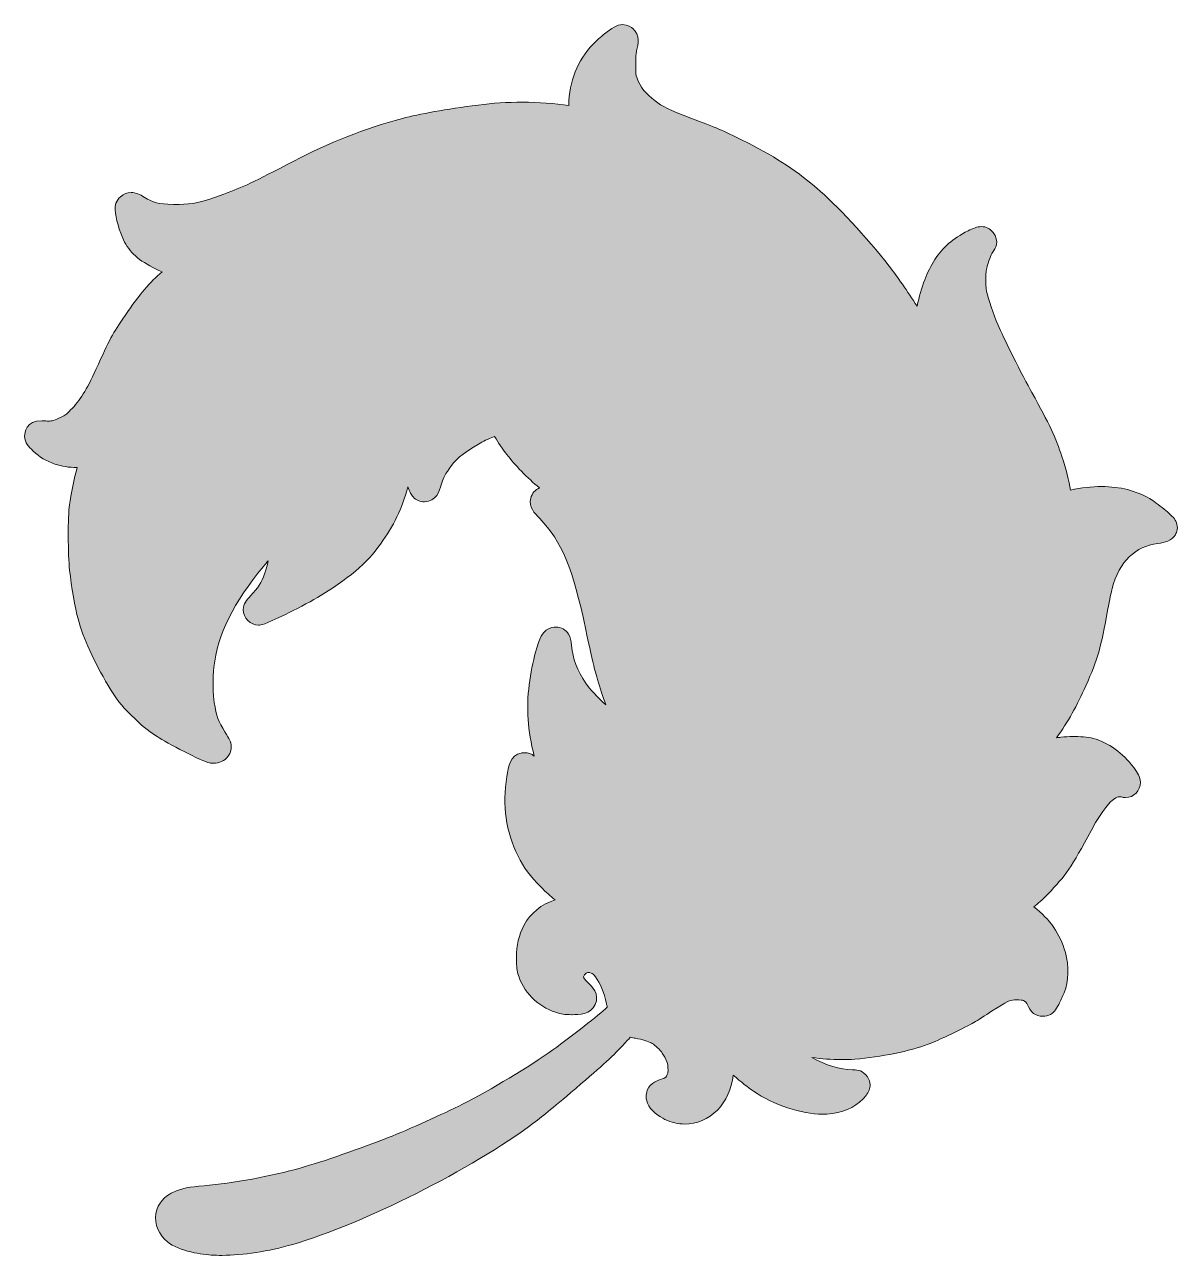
# Model space of a CAD drawing. Header units: inches. Extents: x -31 to 539, y 494 to 599.
# Drawn here: x -31.3 to 67.3, y 493.7 to 598.9 of the extents above; entities that cross this region are included whole.
import ezdxf

# ---------------------------------------------------------------- set-up
doc = ezdxf.new("R2010")
doc.units = ezdxf.units.IN
doc.header["$MEASUREMENT"] = 0
doc.layers.add('Feather', color=7, linetype='Continuous')

msp = doc.modelspace()

# ---------------------------------------------------------------- hatches: boundary and pattern name
at = {"layer": 'Feather'}
h = msp.add_hatch(color=3, dxfattribs=at)
h.dxf.hatch_style = 2
edge = h.paths.add_edge_path()
edge.add_spline(control_points=[(67, 555.29), (66.7, 554.77), (66.1, 554.62), (65.51, 554.54), (64.5, 554.4), (63.77, 554.06), (63.06, 553.39), (62.39, 552.77), (61.91, 551.88), (61.59, 550.68), (61.53, 550.44), (61.37, 549.68), (61.23, 548.94), (60.62, 545.55), (60.38, 544.69), (59.35, 542.38), (58.62, 540.72), (57.8, 539.25), (56.85, 537.93), (56.98, 537.95), (57.1, 537.97), (57.22, 537.98), (57.55, 538.03), (57.94, 538.04), (58.21, 538.04), (58.79, 538.04), (59.56, 538), (59.98, 537.88), (61.29, 537.52), (62.52, 536.63), (63.44, 535.39), (63.78, 534.93), (64.01, 534.6), (64.01, 534.13), (64.01, 533.41), (63.44, 532.82), (62.75, 532.82), (62.66, 532.82), (62.56, 532.83), (62.47, 532.86), (62.34, 532.89), (62.25, 532.9), (62.18, 532.9), (62.11, 532.9), (62.01, 532.9), (61.71, 532.67), (61.48, 532.5), (60.83, 531.9), (59.83, 530.04), (58.11, 526.85), (57.62, 526.14), (56.1, 524.57), (55.62, 524.09), (55.26, 523.75), (54.91, 523.49), (56.32, 522.38), (57.12, 521.2), (57.6, 519.59), (57.93, 518.44), (57.89, 517.13), (57.5, 516.15), (57.36, 515.83), (57.19, 515.46), (57.03, 515.15), (56.75, 514.63), (56.58, 514.42), (56.33, 514.29), (56.13, 514.18), (55.9, 514.13), (55.67, 514.13), (55.38, 514.13), (55.1, 514.22), (54.88, 514.38), (54.62, 514.58), (54.45, 514.92), (54.37, 515.11), (54.31, 515.25), (54.15, 515.42), (54.02, 515.49), (54.01, 515.49), (53.94, 515.52), (53.63, 515.53), (53.55, 515.54), (53.48, 515.54), (53.42, 515.54), (52.94, 515.54), (52.65, 515.46), (51.3, 514.56), (50.79, 514.22), (50.11, 513.79), (49.79, 513.6), (49.15, 513.22), (46.66, 512.04), (45.87, 511.74), (44.36, 511.16), (41.85, 510.65), (39.62, 510.47), (39.25, 510.44), (38.86, 510.43), (38.45, 510.43), (37.63, 510.43), (36.77, 510.49), (35.94, 510.61), (37.09, 509.97), (38.4, 509.56), (39.4, 509.56), (39.7, 509.56), (40.15, 509.56), (40.54, 509.14), (40.99, 508.67), (40.94, 508.19), (40.87, 507.94), (40.78, 507.6), (40.55, 507.32), (40.31, 507.08), (39.56, 506.3), (38.55, 505.87), (37.21, 505.78), (37.09, 505.77), (36.97, 505.76), (36.84, 505.76), (35.09, 505.76), (32.61, 506.59), (30.95, 507.73), (30.48, 508.05), (29.91, 508.5), (29.21, 509.11), (29.08, 507.94), (28.61, 506.85), (27.87, 506.11), (27.09, 505.35), (26.11, 504.92), (25.08, 504.92), (24.5, 504.92), (23.93, 505.06), (23.39, 505.32), (22.95, 505.54), (22.13, 506.08), (21.89, 506.71), (21.69, 507.23), (21.79, 507.63), (21.91, 507.88), (22.18, 508.43), (22.75, 508.66), (23.16, 508.78), (23.44, 508.86), (23.51, 508.95), (23.59, 509.17), (23.65, 509.32), (23.66, 509.34), (23.64, 509.73), (23.63, 510.11), (23.63, 510.11), (23.47, 510.44), (23.36, 510.67), (23.17, 510.99), (23.08, 511.1), (22.87, 511.36), (22.4, 511.76), (22.22, 511.86), (21.99, 511.97), (21.45, 512.15), (20.87, 512.25), (20.72, 512.28), (20.56, 512.31), (20.43, 512.34), (20.34, 512.24), (20.24, 512.13), (20.16, 512.05), (19.16, 510.94), (18.35, 510.18), (16.21, 508.35), (13.71, 506.21), (13.17, 505.77), (12.11, 504.98), (6.95, 501.09), (-2.45, 496.36), (-8.41, 494.64), (-10.52, 494.03), (-12.66, 493.7), (-14.45, 493.7), (-14.78, 493.7), (-15.09, 493.71), (-15.38, 493.73), (-16.45, 493.81), (-18.38, 494.09), (-19.34, 495.05), (-20.03, 495.73), (-20.3, 496.76), (-20.03, 497.59), (-19.74, 498.46), (-19.08, 498.87), (-18.6, 499.1), (-17.9, 499.44), (-17.26, 499.54), (-15.99, 499.65), (-13.5, 499.85), (-10.32, 500.44), (-7.68, 501.19), (-6.06, 501.64), (-2.32, 502.94), (-0.27, 503.76), (1.49, 504.45), (4.46, 505.79), (6.09, 506.62), (8.47, 507.83), (11.79, 509.82), (13.81, 511.26), (15.54, 512.5), (17.7, 514.23), (18.46, 514.91), (18.43, 515.02), (18.41, 515.13), (18.39, 515.21), (18.2, 516.18), (17.87, 516.97), (17.45, 517.5), (17.25, 517.76), (17.25, 517.76), (17.07, 517.83), (16.99, 517.86), (16.91, 517.87), (16.85, 517.87), (16.77, 517.87), (16.68, 517.86), (16.57, 517.73), (16.52, 517.68), (16.42, 517.56), (16.44, 517.5), (16.47, 517.39), (16.48, 517.32), (16.85, 516.97), (17.12, 516.72), (17.84, 516.03), (17.43, 515.13), (17.04, 514.28), (16.04, 514.27), (15.45, 514.27), (15.45, 514.27), (15.41, 514.27), (15.41, 514.27), (14.79, 514.27), (14.53, 514.31), (14.05, 514.47), (12.48, 514.99), (11.25, 516.25), (10.83, 517.75), (10.72, 518.17), (10.7, 518.56), (10.7, 519.14), (10.71, 520.23), (10.9, 521.05), (11.34, 521.9), (11.88, 522.94), (12.85, 523.71), (14, 524.08), (13.58, 524.41), (13.22, 524.74), (12.8, 525.17), (11.86, 526.11), (11.33, 526.83), (10.84, 527.82), (9.79, 529.95), (9.48, 532.11), (9.88, 534.63), (10.02, 535.47), (10.17, 536.43), (11.09, 536.63), (11.19, 536.65), (11.29, 536.66), (11.39, 536.66), (11.7, 536.66), (11.99, 536.56), (12.22, 536.37), (11.65, 538.59), (11.53, 540.48), (11.79, 542.47), (11.92, 543.45), (12.11, 544.44), (12.33, 545.25), (12.69, 546.57), (12.98, 546.93), (13.24, 547.13), (13.55, 547.36), (13.94, 547.39), (14.05, 547.39), (14.05, 547.39), (14.07, 547.39), (14.07, 547.39), (14.53, 547.39), (14.92, 547.17), (15.15, 546.78), (15.3, 546.54), (15.38, 546.25), (15.41, 545.83), (15.52, 544.65), (15.85, 543.76), (16.65, 542.55), (16.89, 542.19), (17.68, 541.33), (18.34, 540.76), (18.08, 541.44), (17.84, 542.17), (17.62, 542.92), (17.29, 544.07), (17.15, 544.7), (16.63, 547.15), (15.51, 552.48), (14.59, 554.7), (12.69, 556.66), (12.22, 557.15), (11.73, 557.65), (11.92, 558.41), (12.03, 558.83), (12.29, 559.13), (12.66, 559.29), (12.14, 559.72), (11.64, 560.19), (11.12, 560.72), (10.17, 561.69), (9.5, 562.56), (8.83, 563.69), (8.49, 563.56), (7.97, 563.34), (7.6, 563.12), (5.9, 562.1), (5.49, 561.71), (4.94, 560.91), (4.52, 560.29), (4.41, 560.05), (4.27, 559.55), (4.14, 559.08), (3.86, 558.1), (2.83, 558.1), (2.47, 558.1), (2.12, 558.25), (1.87, 558.52), (1.73, 558.66), (1.57, 558.98), (1.42, 559.38), (0.9, 557.45), (0.22, 556.08), (-0.91, 554.49), (-2.05, 552.87), (-3.71, 551.47), (-6.31, 549.92), (-7.06, 549.48), (-8.21, 548.88), (-9.04, 548.48), (-10.91, 547.56), (-11.13, 547.56), (-11.33, 547.56), (-12.03, 547.56), (-12.64, 548.18), (-12.64, 548.89), (-12.64, 549.38), (-12.35, 549.72), (-12.02, 550.06), (-11.37, 550.75), (-11.08, 551.2), (-10.82, 551.94), (-10.69, 552.3), (-10.59, 552.67), (-10.52, 553.05), (-10.65, 552.89), (-10.78, 552.72), (-10.92, 552.56), (-13.46, 549.51), (-14.85, 546.71), (-15.15, 543.98), (-15.25, 543.09), (-15.23, 541.46), (-15.13, 540.94), (-14.93, 539.79), (-14.76, 539.33), (-14.21, 538.45), (-13.78, 537.77), (-13.73, 537.57), (-13.71, 537.49), (-13.61, 537.08), (-13.69, 536.66), (-13.95, 536.33), (-14.23, 535.97), (-14.69, 535.76), (-15.19, 535.76), (-15.3, 535.76), (-15.41, 535.77), (-15.52, 535.79), (-16.16, 535.9), (-19.2, 537.5), (-20, 538.04), (-20.93, 538.65), (-21.22, 538.89), (-22.23, 539.88), (-23.14, 540.77), (-23.45, 541.18), (-24.19, 542.41), (-25.38, 544.4), (-26.31, 546.47), (-26.76, 548.1), (-27, 548.98), (-27.33, 550.88), (-27.48, 552.25), (-27.62, 553.52), (-27.63, 556.91), (-27.5, 557.83), (-27.37, 558.76), (-27.08, 560.13), (-26.83, 561.03), (-26.85, 561.03), (-26.86, 561.03), (-26.88, 561.03), (-27.52, 561.03), (-28.13, 561.13), (-28.73, 561.33), (-29.49, 561.58), (-30.01, 561.9), (-30.62, 562.47), (-30.96, 562.8), (-31.32, 563.13), (-31.32, 563.71), (-31.32, 564.02), (-31.21, 565.03), (-29.86, 565.03), (-29.76, 565.03), (-29.64, 565.02), (-29.51, 565.01), (-29.43, 565.01), (-29.37, 565), (-29.3, 565), (-29.01, 565), (-28.76, 565.05), (-28.2, 565.33), (-27.86, 565.5), (-27.78, 565.55), (-27.39, 565.95), (-26.59, 566.75), (-26.03, 567.65), (-25.23, 569.41), (-24.05, 572.02), (-23.81, 572.45), (-22.74, 574.02), (-21.48, 575.87), (-20.63, 576.89), (-19.58, 577.75), (-19.76, 577.83), (-19.94, 577.91), (-20.08, 577.98), (-21.61, 578.74), (-22.34, 579.4), (-22.88, 580.5), (-23.18, 581.12), (-23.57, 582.39), (-23.59, 583.04), (-23.61, 583.47), (-23.53, 583.82), (-23.12, 584.17), (-22.85, 584.41), (-22.55, 584.53), (-22.22, 584.53), (-21.81, 584.53), (-21.45, 584.35), (-21.12, 584.15), (-20.25, 583.64), (-20.03, 583.57), (-18.59, 583.52), (-18.42, 583.52), (-18.27, 583.52), (-18.13, 583.52), (-16.98, 583.52), (-16.31, 583.67), (-14.31, 584.39), (-12.62, 585.01), (-11.84, 585.38), (-8.33, 587.22), (-5.34, 588.8), (-2.3, 589.99), (0.95, 590.86), (2.41, 591.25), (4.66, 591.65), (7.44, 592.01), (8.66, 592.17), (9.93, 592.25), (11.21, 592.25), (12.59, 592.25), (13.95, 592.16), (15.17, 591.97), (15.21, 594.07), (15.9, 595.79), (17.25, 597.22), (17.51, 597.48), (17.93, 597.87), (18.22, 598.09), (18.85, 598.58), (19.26, 598.88), (19.77, 598.88), (20.23, 598.88), (20.53, 598.62), (20.63, 598.54), (21.28, 597.98), (21.1, 597.21), (20.97, 596.65), (20.92, 596.42), (20.89, 596.18), (20.89, 595.44), (20.89, 594.63), (20.89, 594.63), (21, 594.32), (21.26, 593.57), (21.74, 592.97), (22.54, 592.36), (23.17, 591.89), (23.73, 591.6), (25.6, 590.89), (27.72, 590.1), (28.41, 589.8), (29.98, 589.02), (32.72, 587.65), (34.27, 586.65), (36.37, 584.9), (37.98, 583.55), (40.63, 580.69), (42.54, 578.25), (43.2, 577.4), (44.12, 576.08), (44.93, 574.82), (45.29, 576.47), (45.8, 577.81), (46.44, 578.8), (47.12, 579.84), (47.97, 580.58), (49.29, 581.26), (49.71, 581.48), (50.06, 581.62), (50.43, 581.62), (50.82, 581.62), (51.17, 581.45), (51.42, 581.13), (52.03, 580.36), (51.58, 579.7), (51.43, 579.48), (51.32, 579.32), (51.11, 578.95), (50.93, 578.23), (50.82, 577.8), (50.8, 577.68), (50.81, 577.05), (50.81, 576.41), (50.86, 576.1), (50.89, 575.99), (50.99, 575.53), (51.46, 574.12), (51.85, 573.19), (52.22, 572.3), (53.98, 568.8), (54.74, 567.43), (56.22, 564.78), (56.79, 563.55), (57.31, 561.98), (57.66, 560.9), (57.91, 559.89), (58.04, 559.1), (58.96, 559.3), (59.86, 559.4), (60.7, 559.4), (62.28, 559.4), (63.66, 559.05), (64.8, 558.37), (65.11, 558.18), (65.58, 557.84), (66.04, 557.46), (66.86, 556.8), (66.99, 556.59), (67.07, 556.38), (67.26, 555.88), (67.14, 555.51), (67, 555.29)], knot_values=[0, 0, 0, 0, 1, 1, 1, 2, 2, 2, 3, 3, 3, 4, 4, 4, 5, 5, 5, 6, 6, 6, 7, 7, 7, 8, 8, 8, 9, 9, 9, 10, 10, 10, 11, 11, 11, 12, 12, 12, 13, 13, 13, 14, 14, 14, 15, 15, 15, 16, 16, 16, 17, 17, 17, 18, 18, 18, 19, 19, 19, 20, 20, 20, 21, 21, 21, 22, 22, 22, 23, 23, 23, 24, 24, 24, 25, 25, 25, 26, 26, 26, 27, 27, 27, 28, 28, 28, 29, 29, 29, 30, 30, 30, 31, 31, 31, 32, 32, 32, 33, 33, 33, 34, 34, 34, 35, 35, 35, 36, 36, 36, 37, 37, 37, 38, 38, 38, 39, 39, 39, 40, 40, 40, 41, 41, 41, 42, 42, 42, 43, 43, 43, 44, 44, 44, 45, 45, 45, 46, 46, 46, 47, 47, 47, 48, 48, 48, 49, 49, 49, 50, 50, 50, 51, 51, 51, 52, 52, 52, 53, 53, 53, 54, 54, 54, 55, 55, 55, 56, 56, 56, 57, 57, 57, 58, 58, 58, 59, 59, 59, 60, 60, 60, 61, 61, 61, 62, 62, 62, 63, 63, 63, 64, 64, 64, 65, 65, 65, 66, 66, 66, 67, 67, 67, 68, 68, 68, 69, 69, 69, 70, 70, 70, 71, 71, 71, 72, 72, 72, 73, 73, 73, 74, 74, 74, 75, 75, 75, 76, 76, 76, 77, 77, 77, 78, 78, 78, 79, 79, 79, 80, 80, 80, 81, 81, 81, 82, 82, 82, 83, 83, 83, 84, 84, 84, 85, 85, 85, 86, 86, 86, 87, 87, 87, 88, 88, 88, 89, 89, 89, 90, 90, 90, 91, 91, 91, 92, 92, 92, 93, 93, 93, 94, 94, 94, 95, 95, 95, 96, 96, 96, 97, 97, 97, 98, 98, 98, 99, 99, 99, 100, 100, 100, 101, 101, 101, 102, 102, 102, 103, 103, 103, 104, 104, 104, 105, 105, 105, 106, 106, 106, 107, 107, 107, 108, 108, 108, 109, 109, 109, 110, 110, 110, 111, 111, 111, 112, 112, 112, 113, 113, 113, 114, 114, 114, 115, 115, 115, 116, 116, 116, 117, 117, 117, 118, 118, 118, 119, 119, 119, 120, 120, 120, 121, 121, 121, 122, 122, 122, 123, 123, 123, 124, 124, 124, 125, 125, 125, 126, 126, 126, 127, 127, 127, 128, 128, 128, 129, 129, 129, 130, 130, 130, 131, 131, 131, 132, 132, 132, 133, 133, 133, 134, 134, 134, 135, 135, 135, 136, 136, 136, 137, 137, 137, 138, 138, 138, 139, 139, 139, 140, 140, 140, 141, 141, 141, 142, 142, 142, 143, 143, 143, 144, 144, 144, 145, 145, 145, 146, 146, 146, 147, 147, 147, 148, 148, 148, 149, 149, 149, 150, 150, 150, 151, 151, 151, 152, 152, 152, 153, 153, 153, 154, 154, 154, 155, 155, 155, 156, 156, 156, 157, 157, 157, 158, 158, 158, 159, 159, 159, 160, 160, 160, 161, 161, 161, 162, 162, 162, 163, 163, 163, 164, 164, 164, 165, 165, 165, 166, 166, 166, 167, 167, 167, 168, 168, 168, 169, 169, 169, 170, 170, 170, 171, 171, 171, 172, 172, 172, 173, 173, 173, 174, 174, 174, 175, 175, 175, 176, 176, 176, 177, 177, 177, 178, 178, 178, 179, 179, 179, 180, 180, 180, 181, 181, 181, 182, 182, 182, 183, 183, 183, 184, 184, 184, 185, 185, 185, 186, 186, 186, 187, 187, 187, 188, 188, 188, 189, 189, 189, 190, 190, 190, 191, 191, 191, 192, 192, 192, 192], degree=3, periodic=1)

# ---------------------------------------------------------------- linework, layer by layer
at = {"layer": 'Feather', "lineweight": 0}
msp.add_open_spline([(67, 555.29), (66.7, 554.77), (66.1, 554.62), (65.51, 554.54), (64.5, 554.4), (63.77, 554.06), (63.06, 553.39), (62.39, 552.77), (61.91, 551.88), (61.59, 550.68), (61.53, 550.44), (61.37, 549.68), (61.23, 548.94), (60.62, 545.55), (60.38, 544.69), (59.35, 542.38), (58.62, 540.72), (57.8, 539.25), (56.85, 537.93), (56.98, 537.95), (57.1, 537.97), (57.22, 537.98), (57.55, 538.03), (57.94, 538.04), (58.21, 538.04), (58.79, 538.04), (59.56, 538), (59.98, 537.88), (61.29, 537.52), (62.52, 536.63), (63.44, 535.39), (63.78, 534.93), (64.01, 534.6), (64.01, 534.13), (64.01, 533.41), (63.44, 532.82), (62.75, 532.82), (62.66, 532.82), (62.56, 532.83), (62.47, 532.86), (62.34, 532.89), (62.25, 532.9), (62.18, 532.9), (62.11, 532.9), (62.01, 532.9), (61.71, 532.67), (61.48, 532.5), (60.83, 531.9), (59.83, 530.04), (58.11, 526.85), (57.62, 526.14), (56.1, 524.57), (55.62, 524.09), (55.26, 523.75), (54.91, 523.49), (56.32, 522.38), (57.12, 521.2), (57.6, 519.59), (57.93, 518.44), (57.89, 517.13), (57.5, 516.15), (57.36, 515.83), (57.19, 515.46), (57.03, 515.15), (56.75, 514.63), (56.58, 514.42), (56.33, 514.29), (56.13, 514.18), (55.9, 514.13), (55.67, 514.13), (55.38, 514.13), (55.1, 514.22), (54.88, 514.38), (54.62, 514.58), (54.45, 514.92), (54.37, 515.11), (54.31, 515.25), (54.15, 515.42), (54.02, 515.49), (54.01, 515.49), (53.94, 515.52), (53.63, 515.53), (53.55, 515.54), (53.48, 515.54), (53.42, 515.54), (52.94, 515.54), (52.65, 515.46), (51.3, 514.56), (50.79, 514.22), (50.11, 513.79), (49.79, 513.6), (49.15, 513.22), (46.66, 512.04), (45.87, 511.74), (44.36, 511.16), (41.85, 510.65), (39.62, 510.47), (39.25, 510.44), (38.86, 510.43), (38.45, 510.43), (37.63, 510.43), (36.77, 510.49), (35.94, 510.61), (37.09, 509.97), (38.4, 509.56), (39.4, 509.56), (39.7, 509.56), (40.15, 509.56), (40.54, 509.14), (40.99, 508.67), (40.94, 508.19), (40.87, 507.94), (40.78, 507.6), (40.55, 507.32), (40.31, 507.08), (39.56, 506.3), (38.55, 505.87), (37.21, 505.78), (37.09, 505.77), (36.97, 505.76), (36.84, 505.76), (35.09, 505.76), (32.61, 506.59), (30.95, 507.73), (30.48, 508.05), (29.91, 508.5), (29.21, 509.11), (29.08, 507.94), (28.61, 506.85), (27.87, 506.11), (27.09, 505.35), (26.11, 504.92), (25.08, 504.92), (24.5, 504.92), (23.93, 505.06), (23.39, 505.32), (22.95, 505.54), (22.13, 506.08), (21.89, 506.71), (21.69, 507.23), (21.79, 507.63), (21.91, 507.88), (22.18, 508.43), (22.75, 508.66), (23.16, 508.78), (23.44, 508.86), (23.51, 508.95), (23.59, 509.17), (23.65, 509.32), (23.66, 509.34), (23.64, 509.73), (23.63, 510.11), (23.63, 510.11), (23.47, 510.44), (23.36, 510.67), (23.17, 510.99), (23.08, 511.1), (22.87, 511.36), (22.4, 511.76), (22.22, 511.86), (21.99, 511.97), (21.45, 512.15), (20.87, 512.25), (20.72, 512.28), (20.56, 512.31), (20.43, 512.34), (20.34, 512.24), (20.24, 512.13), (20.16, 512.05), (19.16, 510.94), (18.35, 510.18), (16.21, 508.35), (13.71, 506.21), (13.17, 505.77), (12.11, 504.98), (6.95, 501.09), (-2.45, 496.36), (-8.41, 494.64), (-10.52, 494.03), (-12.66, 493.7), (-14.45, 493.7), (-14.78, 493.7), (-15.09, 493.71), (-15.38, 493.73), (-16.45, 493.81), (-18.38, 494.09), (-19.34, 495.05), (-20.03, 495.73), (-20.3, 496.76), (-20.03, 497.59), (-19.74, 498.46), (-19.08, 498.87), (-18.6, 499.1), (-17.9, 499.44), (-17.26, 499.54), (-15.99, 499.65), (-13.5, 499.85), (-10.32, 500.44), (-7.68, 501.19), (-6.06, 501.64), (-2.32, 502.94), (-0.27, 503.76), (1.49, 504.45), (4.46, 505.79), (6.09, 506.62), (8.47, 507.83), (11.79, 509.82), (13.81, 511.26), (15.54, 512.5), (17.7, 514.23), (18.46, 514.91), (18.43, 515.02), (18.41, 515.13), (18.39, 515.21), (18.2, 516.18), (17.87, 516.97), (17.45, 517.5), (17.25, 517.76), (17.25, 517.76), (17.07, 517.83), (16.99, 517.86), (16.91, 517.87), (16.85, 517.87), (16.77, 517.87), (16.68, 517.86), (16.57, 517.73), (16.52, 517.68), (16.42, 517.56), (16.44, 517.5), (16.47, 517.39), (16.48, 517.32), (16.85, 516.97), (17.12, 516.72), (17.84, 516.03), (17.43, 515.13), (17.04, 514.28), (16.04, 514.27), (15.45, 514.27), (15.45, 514.27), (15.41, 514.27), (15.41, 514.27), (14.79, 514.27), (14.53, 514.31), (14.05, 514.47), (12.48, 514.99), (11.25, 516.25), (10.83, 517.75), (10.72, 518.17), (10.7, 518.56), (10.7, 519.14), (10.71, 520.23), (10.9, 521.05), (11.34, 521.9), (11.88, 522.94), (12.85, 523.71), (14, 524.08), (13.58, 524.41), (13.22, 524.74), (12.8, 525.17), (11.86, 526.11), (11.33, 526.83), (10.84, 527.82), (9.79, 529.95), (9.48, 532.11), (9.88, 534.63), (10.02, 535.47), (10.17, 536.43), (11.09, 536.63), (11.19, 536.65), (11.29, 536.66), (11.39, 536.66), (11.7, 536.66), (11.99, 536.56), (12.22, 536.37), (11.65, 538.59), (11.53, 540.48), (11.79, 542.47), (11.92, 543.45), (12.11, 544.44), (12.33, 545.25), (12.69, 546.57), (12.98, 546.93), (13.24, 547.13), (13.55, 547.36), (13.94, 547.39), (14.05, 547.39), (14.05, 547.39), (14.07, 547.39), (14.07, 547.39), (14.53, 547.39), (14.92, 547.17), (15.15, 546.78), (15.3, 546.54), (15.38, 546.25), (15.41, 545.83), (15.52, 544.65), (15.85, 543.76), (16.65, 542.55), (16.89, 542.19), (17.68, 541.33), (18.34, 540.76), (18.08, 541.44), (17.84, 542.17), (17.62, 542.92), (17.29, 544.07), (17.15, 544.7), (16.63, 547.15), (15.51, 552.48), (14.59, 554.7), (12.69, 556.66), (12.22, 557.15), (11.73, 557.65), (11.92, 558.41), (12.03, 558.83), (12.29, 559.13), (12.66, 559.29), (12.14, 559.72), (11.64, 560.19), (11.12, 560.72), (10.17, 561.69), (9.5, 562.56), (8.83, 563.69), (8.49, 563.56), (7.97, 563.34), (7.6, 563.12), (5.9, 562.1), (5.49, 561.71), (4.94, 560.91), (4.52, 560.29), (4.41, 560.05), (4.27, 559.55), (4.14, 559.08), (3.86, 558.1), (2.83, 558.1), (2.47, 558.1), (2.12, 558.25), (1.87, 558.52), (1.73, 558.66), (1.57, 558.98), (1.42, 559.38), (0.9, 557.45), (0.22, 556.08), (-0.91, 554.49), (-2.05, 552.87), (-3.71, 551.47), (-6.31, 549.92), (-7.06, 549.48), (-8.21, 548.88), (-9.04, 548.48), (-10.91, 547.56), (-11.13, 547.56), (-11.33, 547.56), (-12.03, 547.56), (-12.64, 548.18), (-12.64, 548.89), (-12.64, 549.38), (-12.35, 549.72), (-12.02, 550.06), (-11.37, 550.75), (-11.08, 551.2), (-10.82, 551.94), (-10.69, 552.3), (-10.59, 552.67), (-10.52, 553.05), (-10.65, 552.89), (-10.78, 552.72), (-10.92, 552.56), (-13.46, 549.51), (-14.85, 546.71), (-15.15, 543.98), (-15.25, 543.09), (-15.23, 541.46), (-15.13, 540.94), (-14.93, 539.79), (-14.76, 539.33), (-14.21, 538.45), (-13.78, 537.77), (-13.73, 537.57), (-13.71, 537.49), (-13.61, 537.08), (-13.69, 536.66), (-13.95, 536.33), (-14.23, 535.97), (-14.69, 535.76), (-15.19, 535.76), (-15.3, 535.76), (-15.41, 535.77), (-15.52, 535.79), (-16.16, 535.9), (-19.2, 537.5), (-20, 538.04), (-20.93, 538.65), (-21.22, 538.89), (-22.23, 539.88), (-23.14, 540.77), (-23.45, 541.18), (-24.19, 542.41), (-25.38, 544.4), (-26.31, 546.47), (-26.76, 548.1), (-27, 548.98), (-27.33, 550.88), (-27.48, 552.25), (-27.62, 553.52), (-27.63, 556.91), (-27.5, 557.83), (-27.37, 558.76), (-27.08, 560.13), (-26.83, 561.03), (-26.85, 561.03), (-26.86, 561.03), (-26.88, 561.03), (-27.52, 561.03), (-28.13, 561.13), (-28.73, 561.33), (-29.49, 561.58), (-30.01, 561.9), (-30.62, 562.47), (-30.96, 562.8), (-31.32, 563.13), (-31.32, 563.71), (-31.32, 564.02), (-31.21, 565.03), (-29.86, 565.03), (-29.76, 565.03), (-29.64, 565.02), (-29.51, 565.01), (-29.43, 565.01), (-29.37, 565), (-29.3, 565), (-29.01, 565), (-28.76, 565.05), (-28.2, 565.33), (-27.86, 565.5), (-27.78, 565.55), (-27.39, 565.95), (-26.59, 566.75), (-26.03, 567.65), (-25.23, 569.41), (-24.05, 572.02), (-23.81, 572.45), (-22.74, 574.02), (-21.48, 575.87), (-20.63, 576.89), (-19.58, 577.75), (-19.76, 577.83), (-19.94, 577.91), (-20.08, 577.98), (-21.61, 578.74), (-22.34, 579.4), (-22.88, 580.5), (-23.18, 581.12), (-23.57, 582.39), (-23.59, 583.04), (-23.61, 583.47), (-23.53, 583.82), (-23.12, 584.17), (-22.85, 584.41), (-22.55, 584.53), (-22.22, 584.53), (-21.81, 584.53), (-21.45, 584.35), (-21.12, 584.15), (-20.25, 583.64), (-20.03, 583.57), (-18.59, 583.52), (-18.42, 583.52), (-18.27, 583.52), (-18.13, 583.52), (-16.98, 583.52), (-16.31, 583.67), (-14.31, 584.39), (-12.62, 585.01), (-11.84, 585.38), (-8.33, 587.22), (-5.34, 588.8), (-2.3, 589.99), (0.95, 590.86), (2.41, 591.25), (4.66, 591.65), (7.44, 592.01), (8.66, 592.17), (9.93, 592.25), (11.21, 592.25), (12.59, 592.25), (13.95, 592.16), (15.17, 591.97), (15.21, 594.07), (15.9, 595.79), (17.25, 597.22), (17.51, 597.48), (17.93, 597.87), (18.22, 598.09), (18.85, 598.58), (19.26, 598.88), (19.77, 598.88), (20.23, 598.88), (20.53, 598.62), (20.63, 598.54), (21.28, 597.98), (21.1, 597.21), (20.97, 596.65), (20.92, 596.42), (20.89, 596.18), (20.89, 595.44), (20.89, 594.63), (20.89, 594.63), (21, 594.32), (21.26, 593.57), (21.74, 592.97), (22.54, 592.36), (23.17, 591.89), (23.73, 591.6), (25.6, 590.89), (27.72, 590.1), (28.41, 589.8), (29.98, 589.02), (32.72, 587.65), (34.27, 586.65), (36.37, 584.9), (37.98, 583.55), (40.63, 580.69), (42.54, 578.25), (43.2, 577.4), (44.12, 576.08), (44.93, 574.82), (45.29, 576.47), (45.8, 577.81), (46.44, 578.8), (47.12, 579.84), (47.97, 580.58), (49.29, 581.26), (49.71, 581.48), (50.06, 581.62), (50.43, 581.62), (50.82, 581.62), (51.17, 581.45), (51.42, 581.13), (52.03, 580.36), (51.58, 579.7), (51.43, 579.48), (51.32, 579.32), (51.11, 578.95), (50.93, 578.23), (50.82, 577.8), (50.8, 577.68), (50.81, 577.05), (50.81, 576.41), (50.86, 576.1), (50.89, 575.99), (50.99, 575.53), (51.46, 574.12), (51.85, 573.19), (52.22, 572.3), (53.98, 568.8), (54.74, 567.43), (56.22, 564.78), (56.79, 563.55), (57.31, 561.98), (57.66, 560.9), (57.91, 559.89), (58.04, 559.1), (58.96, 559.3), (59.86, 559.4), (60.7, 559.4), (62.28, 559.4), (63.66, 559.05), (64.8, 558.37), (65.11, 558.18), (65.58, 557.84), (66.04, 557.46), (66.86, 556.8), (66.99, 556.59), (67.07, 556.38), (67.26, 555.88), (67.14, 555.51), (67, 555.29)], degree=3, knots=[0, 0, 0, 0, 1, 1, 1, 2, 2, 2, 3, 3, 3, 4, 4, 4, 5, 5, 5, 6, 6, 6, 7, 7, 7, 8, 8, 8, 9, 9, 9, 10, 10, 10, 11, 11, 11, 12, 12, 12, 13, 13, 13, 14, 14, 14, 15, 15, 15, 16, 16, 16, 17, 17, 17, 18, 18, 18, 19, 19, 19, 20, 20, 20, 21, 21, 21, 22, 22, 22, 23, 23, 23, 24, 24, 24, 25, 25, 25, 26, 26, 26, 27, 27, 27, 28, 28, 28, 29, 29, 29, 30, 30, 30, 31, 31, 31, 32, 32, 32, 33, 33, 33, 34, 34, 34, 35, 35, 35, 36, 36, 36, 37, 37, 37, 38, 38, 38, 39, 39, 39, 40, 40, 40, 41, 41, 41, 42, 42, 42, 43, 43, 43, 44, 44, 44, 45, 45, 45, 46, 46, 46, 47, 47, 47, 48, 48, 48, 49, 49, 49, 50, 50, 50, 51, 51, 51, 52, 52, 52, 53, 53, 53, 54, 54, 54, 55, 55, 55, 56, 56, 56, 57, 57, 57, 58, 58, 58, 59, 59, 59, 60, 60, 60, 61, 61, 61, 62, 62, 62, 63, 63, 63, 64, 64, 64, 65, 65, 65, 66, 66, 66, 67, 67, 67, 68, 68, 68, 69, 69, 69, 70, 70, 70, 71, 71, 71, 72, 72, 72, 73, 73, 73, 74, 74, 74, 75, 75, 75, 76, 76, 76, 77, 77, 77, 78, 78, 78, 79, 79, 79, 80, 80, 80, 81, 81, 81, 82, 82, 82, 83, 83, 83, 84, 84, 84, 85, 85, 85, 86, 86, 86, 87, 87, 87, 88, 88, 88, 89, 89, 89, 90, 90, 90, 91, 91, 91, 92, 92, 92, 93, 93, 93, 94, 94, 94, 95, 95, 95, 96, 96, 96, 97, 97, 97, 98, 98, 98, 99, 99, 99, 100, 100, 100, 101, 101, 101, 102, 102, 102, 103, 103, 103, 104, 104, 104, 105, 105, 105, 106, 106, 106, 107, 107, 107, 108, 108, 108, 109, 109, 109, 110, 110, 110, 111, 111, 111, 112, 112, 112, 113, 113, 113, 114, 114, 114, 115, 115, 115, 116, 116, 116, 117, 117, 117, 118, 118, 118, 119, 119, 119, 120, 120, 120, 121, 121, 121, 122, 122, 122, 123, 123, 123, 124, 124, 124, 125, 125, 125, 126, 126, 126, 127, 127, 127, 128, 128, 128, 129, 129, 129, 130, 130, 130, 131, 131, 131, 132, 132, 132, 133, 133, 133, 134, 134, 134, 135, 135, 135, 136, 136, 136, 137, 137, 137, 138, 138, 138, 139, 139, 139, 140, 140, 140, 141, 141, 141, 142, 142, 142, 143, 143, 143, 144, 144, 144, 145, 145, 145, 146, 146, 146, 147, 147, 147, 148, 148, 148, 149, 149, 149, 150, 150, 150, 151, 151, 151, 152, 152, 152, 153, 153, 153, 154, 154, 154, 155, 155, 155, 156, 156, 156, 157, 157, 157, 158, 158, 158, 159, 159, 159, 160, 160, 160, 161, 161, 161, 162, 162, 162, 163, 163, 163, 164, 164, 164, 165, 165, 165, 166, 166, 166, 167, 167, 167, 168, 168, 168, 169, 169, 169, 170, 170, 170, 171, 171, 171, 172, 172, 172, 173, 173, 173, 174, 174, 174, 175, 175, 175, 176, 176, 176, 177, 177, 177, 178, 178, 178, 179, 179, 179, 180, 180, 180, 181, 181, 181, 182, 182, 182, 183, 183, 183, 184, 184, 184, 185, 185, 185, 186, 186, 186, 187, 187, 187, 188, 188, 188, 189, 189, 189, 190, 190, 190, 191, 191, 191, 192, 192, 192, 192], dxfattribs=at)

doc.saveas('drawing.dxf')
